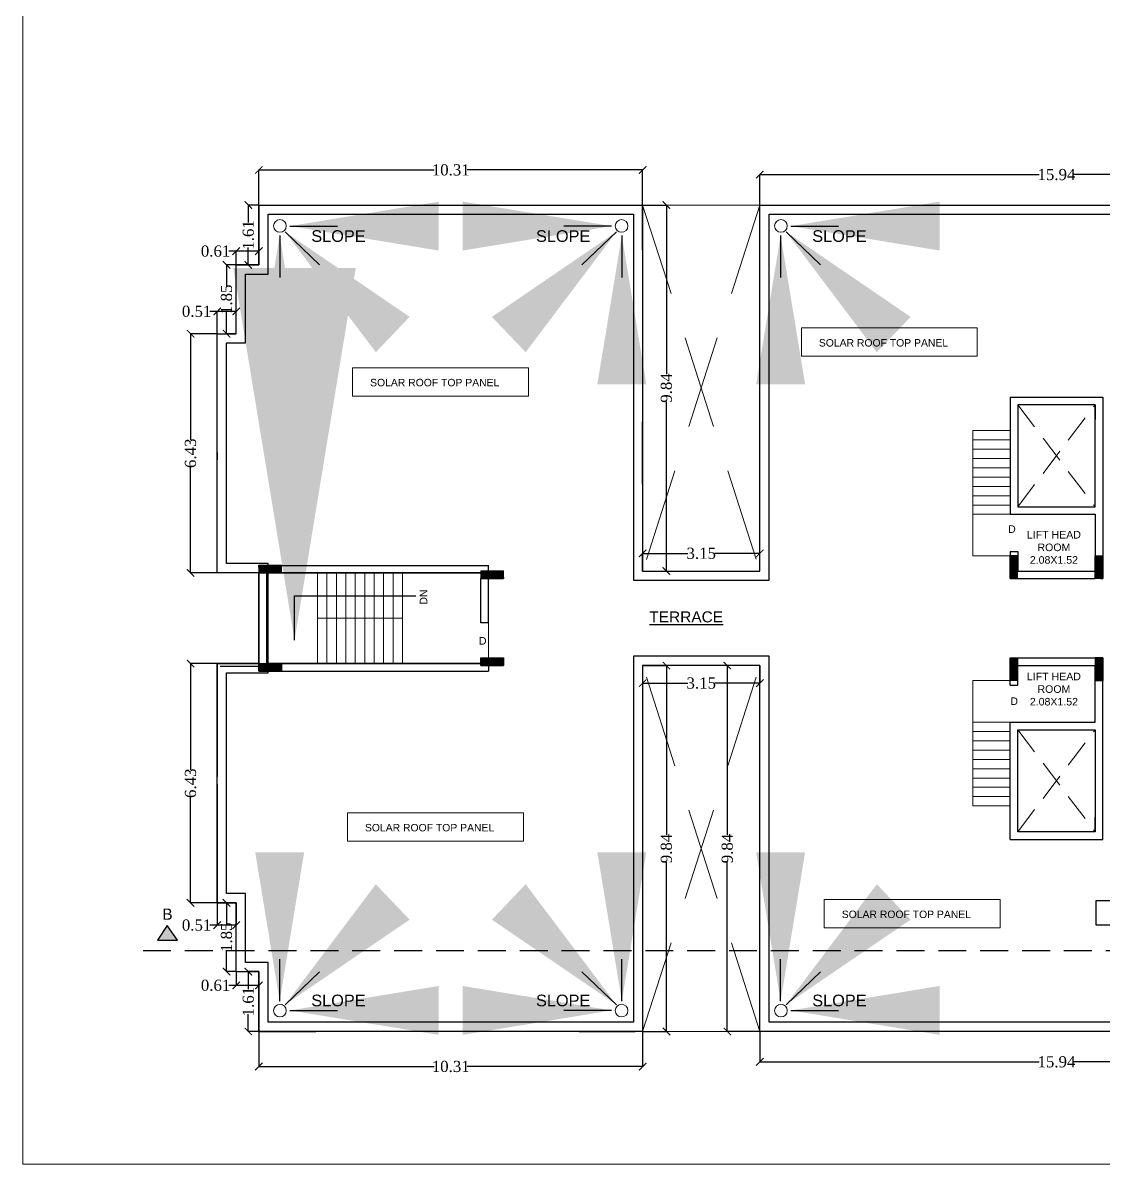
# Model space of a CAD drawing. Header units: metres. Extents: x 0 to 63445, y 32361 to 32804.
# Drawn here: x 63164.55 to 63193.59, y 32720.57 to 32751.26 of the extents above; entities that cross this region are included whole.
import ezdxf

# ---------------------------------------------------------------- set-up
doc = ezdxf.new("R2010")
doc.units = ezdxf.units.M
doc.header["$MEASUREMENT"] = 0
doc.header["$PDMODE"] = 34
doc.header["$PDSIZE"] = -10
doc.linetypes.add('CONTINULUS', pattern=[0])
doc.linetypes.add('DASHED2', pattern=[0.375, 0.25, -0.125])
doc.layers.get('0').update_dxf_attribs({"lineweight": 25})
for name, color, linetype, lineweight in [('BLK_1_FLR_7_ROOF_AREA', 7, 'Continuous', 0), ('colum', 1, 'Continuous', 30), ('COLUMN', 1, 'Continuous', 30), ('elev', 252, 'Continuous', 20), ('ELEVATION', 142, 'Continuous', 9), ('hatch', 251, 'Continuous', 20), ('STEPS', 114, 'Continuous', 20), ('TEXT-2', 65, 'Continuous', 18), ('wall', 7, 'Continuous', 30), ('window', 154, 'Continuous', 9)]:
    doc.layers.add(name, color=color, linetype=linetype, lineweight=lineweight)
doc.layers.add('text', color=65, linetype='Continuous')
doc.styles.add('8IN', font='arial.ttf', dxfattribs={"height": 8})
doc.styles.add('AutoDCRFont', font='arial.ttf')
doc.styles.add('small int', font='arial.ttf', dxfattribs={"height": 18})
doc.styles.get("Standard").update_dxf_attribs({"font": 'arial.ttf', "height": 0.4})
doc.styles.add('TNR', font='times.ttf', dxfattribs={"height": 0.5})
doc.dimstyles.new('ARCHANA', dxfattribs={"dimscale": 0, "dimtxt": 0.5, "dimasz": 0.5, "dimexe": 0, "dimexo": 0, "dimgap": 0, "dimtad": 0, "dimzin": 0, "dimdsep": 46, "dimtxsty": 'TNR', "dimblk": 'ARCHTICK', "dimcen": 0.09, "dimclrd": 36, "dimclre": 36, "dimclrt": 7, "dimadec": 0, "dimazin": 0, "dimtfac": 1, "dimtofl": 0, "dimtmove": 0, "dimatfit": 3, "dimldrblk": 'ARCHTICK', "dimfxl": 1, "dimfrac": 2, "dimtolj": 1, "dimtzin": 0, "dimlwd": -1, "dimlwe": -1, "dimarcsym": 0})
doc.dimstyles.new('interior', dxfattribs={"dimtxt": 7, "dimasz": 4, "dimexe": 0.18, "dimexo": 0.0625, "dimgap": 0.09, "dimtad": 0, "dimdec": 0, "dimzin": 0, "dimdsep": 46, "dimlunit": 3, "dimtxsty": 'Standard', "dimblk": 'OPEN90', "dimcen": 0.09, "dimse1": 1, "dimse2": 1, "dimadec": 0, "dimazin": 0, "dimtfac": 1, "dimtdec": 0, "dimtofl": 0, "dimtmove": 0, "dimatfit": 3, "dimfxl": 1, "dimtolj": 1, "dimtzin": 0, "dimarcsym": 0})
doc.dimstyles.new('STD', dxfattribs={"dimtxt": 10, "dimasz": 10, "dimexe": 0, "dimexo": 0, "dimgap": 0.09, "dimtad": 0, "dimdec": 0, "dimzin": 0, "dimdsep": 46, "dimlunit": 4, "dimtxsty": 'small int', "dimcen": 0.09, "dimclrd": 75, "dimclre": 75, "dimadec": 0, "dimazin": 0, "dimtfac": 1, "dimtdec": 0, "dimtofl": 0, "dimtmove": 0, "dimatfit": 3, "dimfxl": 1, "dimtolj": 1, "dimtzin": 0, "dimarcsym": 0})

# ---------------------------------------------------------------- blocks, each defined once
blk = doc.blocks.new('A$C7D115503')
at = {"layer": 'COLUMN', "ltscale": 3}
h = blk.add_hatch(dxfattribs=at)
h.set_pattern_fill('ANSI31', color=256, style=0)
h.paths.add_polyline_path([(-14.4, -11.6), (-6.4, -11.6), (-6.4, 12.4), (-14.4, 12.4)])
at = {"layer": 'COLUMN', "ltscale": 0.05}
for p, q in [((-14.4, 12.4), (-6.4, 12.4)), ((-14.4, 12.4), (-14.4, -11.6)), ((-6.4, 12.4), (-6.4, -11.6)), ((-6.4, -11.6), (-14.4, -11.6))]:
    blk.add_line(p, q, dxfattribs=at)
blk = doc.blocks.new('_ArchTick')
at = {"color": 0, "linetype": 'ByBlock', "const_width": 0.15}
blk.add_lwpolyline([(-0.5, -0.5), (0.5, 0.5)], dxfattribs=at)
blk = doc.blocks.new('*D276')
at = {"layer": 'Defpoints', "color": 0, "ltscale": 0.5, "transparency": 16777216}
for p in [(63169.062, 32742.899), (63169.778, 32742.899), (63169.778, 32736.469)]:
    blk.add_point(p, dxfattribs=at)
at = {"layer": 'wall', "color": 36, "ltscale": 0.5, "transparency": 16777216}
for p, q in [((63169.778, 32742.899), (63169.062, 32742.899)), ((63169.062, 32742.899), (63169.062, 32740.044)), ((63169.062, 32736.469), (63169.062, 32739.324)), ((63169.778, 32736.469), (63169.062, 32736.469))]:
    blk.add_line(p, q, dxfattribs=at)
at = {"layer": 'wall', "color": 36, "ltscale": 0.5, "transparency": 16777216, "xscale": 0.2, "yscale": 0.2, "zscale": 0.2}
for p, rotation in [((63169.062, 32742.899), 90), ((63169.062, 32736.469), 270)]:
    blk.add_blockref('_ArchTick', p, dxfattribs=dict(at, rotation=rotation))
at = {"layer": 'wall', "color": 7, "ltscale": 0.5, "transparency": 16777216, "insert": (63169.062, 32739.684), "char_height": 0.5, "attachment_point": 5, "rotation": 90, "style": 'TNR'}
blk.add_mtext('\\A1;{\\H0.6x;6.43}', dxfattribs=at)
blk = doc.blocks.new('*D277')
at = {"layer": 'Defpoints', "color": 0, "ltscale": 0.5, "transparency": 16777216}
for p in [(63169.778, 32743.499), (63169.778, 32742.899), (63170.288, 32742.899)]:
    blk.add_point(p, dxfattribs=at)
at = {"layer": 'wall', "color": 36, "ltscale": 0.5, "transparency": 16777216}
for p, q in [((63169.778, 32743.499), (63169.578, 32743.499)), ((63169.778, 32742.899), (63169.778, 32743.499)), ((63170.288, 32743.499), (63169.778, 32743.499)), ((63170.288, 32742.899), (63170.288, 32743.499))]:
    blk.add_line(p, q, dxfattribs=at)
at = {"layer": 'wall', "color": 36, "ltscale": 0.5, "transparency": 16777216, "xscale": 0.2, "yscale": 0.2, "zscale": 0.2, "rotation": 180}
blk.add_blockref('_ArchTick', (63169.778, 32743.499), dxfattribs=at)
at = {"layer": 'wall', "color": 36, "ltscale": 0.5, "transparency": 16777216, "xscale": 0.2, "yscale": 0.2, "zscale": 0.2}
blk.add_blockref('_ArchTick', (63170.288, 32743.499), dxfattribs=at)
at = {"layer": 'wall', "color": 7, "ltscale": 0.5, "transparency": 16777216, "insert": (63169.225, 32743.499), "char_height": 0.5, "attachment_point": 5, "style": 'TNR'}
blk.add_mtext('\\A1;{\\H0.6x;0.51}', dxfattribs=at)
blk = doc.blocks.new('*D278')
at = {"layer": 'Defpoints', "color": 0, "ltscale": 0.5, "transparency": 16777216}
for p in [(63170.029, 32744.749), (63170.288, 32744.749), (63170.288, 32742.899)]:
    blk.add_point(p, dxfattribs=at)
at = {"layer": 'wall', "color": 36, "ltscale": 0.5, "transparency": 16777216}
for p, q in [((63170.288, 32744.749), (63170.029, 32744.749)), ((63170.029, 32744.749), (63170.029, 32744.171)), ((63170.029, 32742.899), (63170.029, 32743.477)), ((63170.288, 32742.899), (63170.029, 32742.899))]:
    blk.add_line(p, q, dxfattribs=at)
at = {"layer": 'wall', "color": 36, "ltscale": 0.5, "transparency": 16777216, "xscale": 0.2, "yscale": 0.2, "zscale": 0.2}
for p, rotation in [((63170.029, 32744.749), 90), ((63170.029, 32742.899), 270)]:
    blk.add_blockref('_ArchTick', p, dxfattribs=dict(at, rotation=rotation))
at = {"layer": 'wall', "color": 7, "ltscale": 0.5, "transparency": 16777216, "insert": (63170.029, 32743.824), "char_height": 0.5, "attachment_point": 5, "rotation": 90, "style": 'TNR'}
blk.add_mtext('\\A1;{\\H0.6x;1.85}', dxfattribs=at)
blk = doc.blocks.new('*D279')
at = {"layer": 'Defpoints', "color": 0, "ltscale": 0.5, "transparency": 16777216}
for p in [(63170.897, 32745.118), (63170.288, 32744.749), (63170.897, 32744.749)]:
    blk.add_point(p, dxfattribs=at)
at = {"layer": 'wall', "color": 36, "ltscale": 0.5, "transparency": 16777216}
for p, q in [((63170.288, 32745.118), (63170.088, 32745.118)), ((63170.288, 32744.749), (63170.288, 32745.118)), ((63170.897, 32745.118), (63170.288, 32745.118)), ((63170.897, 32744.749), (63170.897, 32745.118))]:
    blk.add_line(p, q, dxfattribs=at)
at = {"layer": 'wall', "color": 36, "ltscale": 0.5, "transparency": 16777216, "xscale": 0.2, "yscale": 0.2, "zscale": 0.2, "rotation": 180}
blk.add_blockref('_ArchTick', (63170.288, 32745.118), dxfattribs=at)
at = {"layer": 'wall', "color": 36, "ltscale": 0.5, "transparency": 16777216, "xscale": 0.2, "yscale": 0.2, "zscale": 0.2}
blk.add_blockref('_ArchTick', (63170.897, 32745.118), dxfattribs=at)
at = {"layer": 'wall', "color": 7, "ltscale": 0.5, "transparency": 16777216, "insert": (63169.735, 32745.118), "char_height": 0.5, "attachment_point": 5, "style": 'TNR'}
blk.add_mtext('\\A1;{\\H0.6x;0.61}', dxfattribs=at)
blk = doc.blocks.new('*D275')
at = {"layer": 'Defpoints', "color": 0, "ltscale": 0.5, "transparency": 16777216}
for p in [(63170.614, 32746.358), (63170.897, 32746.358), (63170.897, 32744.749)]:
    blk.add_point(p, dxfattribs=at)
at = {"layer": 'wall', "color": 36, "ltscale": 0.5, "transparency": 16777216}
for p, q in [((63170.897, 32746.358), (63170.614, 32746.358)), ((63170.614, 32746.358), (63170.614, 32745.888)), ((63170.614, 32744.749), (63170.614, 32745.219)), ((63170.897, 32744.749), (63170.614, 32744.749))]:
    blk.add_line(p, q, dxfattribs=at)
at = {"layer": 'wall', "color": 36, "ltscale": 0.5, "transparency": 16777216, "xscale": 0.2, "yscale": 0.2, "zscale": 0.2}
for p, rotation in [((63170.614, 32746.358), 90), ((63170.614, 32744.749), 270)]:
    blk.add_blockref('_ArchTick', p, dxfattribs=dict(at, rotation=rotation))
at = {"layer": 'wall', "color": 7, "ltscale": 0.5, "transparency": 16777216, "insert": (63170.614, 32745.554), "char_height": 0.5, "attachment_point": 5, "rotation": 90, "style": 'TNR'}
blk.add_mtext('\\A1;{\\H0.6x;1.61}', dxfattribs=at)
blk = doc.blocks.new('*D280')
at = {"layer": 'Defpoints', "color": 0, "ltscale": 0.5, "transparency": 16777216}
for p in [(63181.212, 32747.3), (63170.897, 32746.358), (63181.212, 32746.358)]:
    blk.add_point(p, dxfattribs=at)
at = {"layer": 'wall', "color": 36, "ltscale": 0.5, "transparency": 16777216}
for p, q in [((63170.897, 32746.358), (63170.897, 32747.3)), ((63170.897, 32747.3), (63175.609, 32747.3)), ((63181.212, 32747.3), (63176.5, 32747.3)), ((63181.212, 32746.358), (63181.212, 32747.3))]:
    blk.add_line(p, q, dxfattribs=at)
at = {"layer": 'wall', "color": 36, "ltscale": 0.5, "transparency": 16777216, "xscale": 0.2, "yscale": 0.2, "zscale": 0.2, "rotation": 180}
blk.add_blockref('_ArchTick', (63170.897, 32747.3), dxfattribs=at)
at = {"layer": 'wall', "color": 36, "ltscale": 0.5, "transparency": 16777216, "xscale": 0.2, "yscale": 0.2, "zscale": 0.2}
blk.add_blockref('_ArchTick', (63181.212, 32747.3), dxfattribs=at)
at = {"layer": 'wall', "color": 7, "ltscale": 0.5, "transparency": 16777216, "insert": (63176.054, 32747.3), "char_height": 0.5, "attachment_point": 5, "style": 'TNR'}
blk.add_mtext('\\A1;{\\H0.6x;10.31}', dxfattribs=at)
blk = doc.blocks.new('*D281')
at = {"layer": 'Defpoints', "color": 0, "ltscale": 0.5, "transparency": 16777216}
for p in [(63181.212, 32746.358), (63181.212, 32736.52), (63181.85, 32736.52)]:
    blk.add_point(p, dxfattribs=at)
at = {"layer": 'wall', "color": 36, "ltscale": 0.5, "transparency": 16777216}
for p, q in [((63181.212, 32746.358), (63181.85, 32746.358)), ((63181.85, 32746.358), (63181.85, 32741.81)), ((63181.85, 32736.52), (63181.85, 32741.068)), ((63181.212, 32736.52), (63181.85, 32736.52))]:
    blk.add_line(p, q, dxfattribs=at)
at = {"layer": 'wall', "color": 36, "ltscale": 0.5, "transparency": 16777216, "xscale": 0.2, "yscale": 0.2, "zscale": 0.2}
for p, rotation in [((63181.85, 32746.358), 90), ((63181.85, 32736.52), 270)]:
    blk.add_blockref('_ArchTick', p, dxfattribs=dict(at, rotation=rotation))
at = {"layer": 'wall', "color": 7, "ltscale": 0.5, "transparency": 16777216, "insert": (63181.85, 32741.439), "char_height": 0.5, "attachment_point": 5, "rotation": 90, "style": 'TNR'}
blk.add_mtext('\\A1;{\\H0.6x;9.84}', dxfattribs=at)
blk = doc.blocks.new('*D282')
at = {"layer": 'Defpoints', "color": 0, "ltscale": 0.5, "transparency": 16777216}
for p in [(63184.36, 32736.994), (63181.212, 32736.52), (63184.36, 32736.52)]:
    blk.add_point(p, dxfattribs=at)
at = {"layer": 'wall', "color": 36, "ltscale": 0.5, "transparency": 16777216}
for p, q in [((63181.212, 32736.52), (63181.212, 32736.994)), ((63181.212, 32736.994), (63182.422, 32736.994)), ((63184.36, 32736.994), (63183.15, 32736.994)), ((63184.36, 32736.52), (63184.36, 32736.994))]:
    blk.add_line(p, q, dxfattribs=at)
at = {"layer": 'wall', "color": 36, "ltscale": 0.5, "transparency": 16777216, "xscale": 0.2, "yscale": 0.2, "zscale": 0.2, "rotation": 180}
blk.add_blockref('_ArchTick', (63181.212, 32736.994), dxfattribs=at)
at = {"layer": 'wall', "color": 36, "ltscale": 0.5, "transparency": 16777216, "xscale": 0.2, "yscale": 0.2, "zscale": 0.2}
blk.add_blockref('_ArchTick', (63184.36, 32736.994), dxfattribs=at)
at = {"layer": 'wall', "color": 7, "ltscale": 0.5, "transparency": 16777216, "insert": (63182.786, 32736.994), "char_height": 0.5, "attachment_point": 5, "style": 'TNR'}
blk.add_mtext('\\A1;{\\H0.6x;3.15}', dxfattribs=at)
blk = doc.blocks.new('*D263')
at = {"layer": 'Defpoints', "color": 0, "ltscale": 0.5, "transparency": 16777216}
for p in [(63169.778, 32734.03), (63169.062, 32727.6), (63169.778, 32727.6)]:
    blk.add_point(p, dxfattribs=at)
at = {"layer": 'wall', "color": 36, "ltscale": 0.5, "transparency": 16777216}
for p, q in [((63169.778, 32734.03), (63169.062, 32734.03)), ((63169.062, 32734.03), (63169.062, 32731.175)), ((63169.062, 32727.6), (63169.062, 32730.455)), ((63169.778, 32727.6), (63169.062, 32727.6))]:
    blk.add_line(p, q, dxfattribs=at)
at = {"layer": 'wall', "color": 36, "ltscale": 0.5, "transparency": 16777216, "xscale": 0.2, "yscale": 0.2, "zscale": 0.2}
for p, rotation in [((63169.062, 32734.03), 90), ((63169.062, 32727.6), 270)]:
    blk.add_blockref('_ArchTick', p, dxfattribs=dict(at, rotation=rotation))
at = {"layer": 'wall', "color": 7, "ltscale": 0.5, "transparency": 16777216, "insert": (63169.062, 32730.815), "char_height": 0.5, "attachment_point": 5, "rotation": 90, "style": 'TNR'}
blk.add_mtext('\\A1;{\\H0.6x;6.43}', dxfattribs=at)
blk = doc.blocks.new('*D264')
at = {"layer": 'Defpoints', "color": 0, "ltscale": 0.5, "transparency": 16777216}
for p in [(63169.778, 32727.6), (63170.288, 32727.6), (63169.778, 32727)]:
    blk.add_point(p, dxfattribs=at)
at = {"layer": 'wall', "color": 36, "ltscale": 0.5, "transparency": 16777216}
for p, q in [((63169.778, 32727.6), (63169.778, 32727)), ((63170.288, 32727.6), (63170.288, 32727)), ((63169.778, 32727), (63169.578, 32727)), ((63170.288, 32727), (63169.778, 32727))]:
    blk.add_line(p, q, dxfattribs=at)
at = {"layer": 'wall', "color": 36, "ltscale": 0.5, "transparency": 16777216, "xscale": 0.2, "yscale": 0.2, "zscale": 0.2, "rotation": 180}
blk.add_blockref('_ArchTick', (63169.778, 32727), dxfattribs=at)
at = {"layer": 'wall', "color": 36, "ltscale": 0.5, "transparency": 16777216, "xscale": 0.2, "yscale": 0.2, "zscale": 0.2}
blk.add_blockref('_ArchTick', (63170.288, 32727), dxfattribs=at)
at = {"layer": 'wall', "color": 7, "ltscale": 0.5, "transparency": 16777216, "insert": (63169.225, 32727), "char_height": 0.5, "attachment_point": 5, "style": 'TNR'}
blk.add_mtext('\\A1;{\\H0.6x;0.51}', dxfattribs=at)
blk = doc.blocks.new('*D265')
at = {"layer": 'Defpoints', "color": 0, "ltscale": 0.5, "transparency": 16777216}
for p in [(63170.288, 32727.6), (63170.029, 32725.75), (63170.288, 32725.75)]:
    blk.add_point(p, dxfattribs=at)
at = {"layer": 'wall', "color": 36, "ltscale": 0.5, "transparency": 16777216}
for p, q in [((63170.288, 32727.6), (63170.029, 32727.6)), ((63170.029, 32727.6), (63170.029, 32727.022)), ((63170.029, 32725.75), (63170.029, 32726.328)), ((63170.288, 32725.75), (63170.029, 32725.75))]:
    blk.add_line(p, q, dxfattribs=at)
at = {"layer": 'wall', "color": 36, "ltscale": 0.5, "transparency": 16777216, "xscale": 0.2, "yscale": 0.2, "zscale": 0.2}
for p, rotation in [((63170.029, 32727.6), 90), ((63170.029, 32725.75), 270)]:
    blk.add_blockref('_ArchTick', p, dxfattribs=dict(at, rotation=rotation))
at = {"layer": 'wall', "color": 7, "ltscale": 0.5, "transparency": 16777216, "insert": (63170.029, 32726.675), "char_height": 0.5, "attachment_point": 5, "rotation": 90, "style": 'TNR'}
blk.add_mtext('\\A1;{\\H0.6x;1.85}', dxfattribs=at)
blk = doc.blocks.new('*D266')
at = {"layer": 'Defpoints', "color": 0, "ltscale": 0.5, "transparency": 16777216}
for p in [(63170.288, 32725.75), (63170.897, 32725.75), (63170.897, 32725.381)]:
    blk.add_point(p, dxfattribs=at)
at = {"layer": 'wall', "color": 36, "ltscale": 0.5, "transparency": 16777216}
for p, q in [((63170.288, 32725.75), (63170.288, 32725.381)), ((63170.897, 32725.75), (63170.897, 32725.381)), ((63170.288, 32725.381), (63170.088, 32725.381)), ((63170.897, 32725.381), (63170.288, 32725.381))]:
    blk.add_line(p, q, dxfattribs=at)
at = {"layer": 'wall', "color": 36, "ltscale": 0.5, "transparency": 16777216, "xscale": 0.2, "yscale": 0.2, "zscale": 0.2, "rotation": 180}
blk.add_blockref('_ArchTick', (63170.288, 32725.381), dxfattribs=at)
at = {"layer": 'wall', "color": 36, "ltscale": 0.5, "transparency": 16777216, "xscale": 0.2, "yscale": 0.2, "zscale": 0.2}
blk.add_blockref('_ArchTick', (63170.897, 32725.381), dxfattribs=at)
at = {"layer": 'wall', "color": 7, "ltscale": 0.5, "transparency": 16777216, "insert": (63169.735, 32725.381), "char_height": 0.5, "attachment_point": 5, "style": 'TNR'}
blk.add_mtext('\\A1;{\\H0.6x;0.61}', dxfattribs=at)
blk = doc.blocks.new('*D267')
at = {"layer": 'Defpoints', "color": 0, "ltscale": 0.5, "transparency": 16777216}
for p in [(63170.897, 32725.75), (63170.614, 32724.141), (63170.897, 32724.141)]:
    blk.add_point(p, dxfattribs=at)
at = {"layer": 'wall', "color": 36, "ltscale": 0.5, "transparency": 16777216}
for p, q in [((63170.897, 32725.75), (63170.614, 32725.75)), ((63170.614, 32725.75), (63170.614, 32725.28)), ((63170.614, 32724.141), (63170.614, 32724.611)), ((63170.897, 32724.141), (63170.614, 32724.141))]:
    blk.add_line(p, q, dxfattribs=at)
at = {"layer": 'wall', "color": 36, "ltscale": 0.5, "transparency": 16777216, "xscale": 0.2, "yscale": 0.2, "zscale": 0.2}
for p, rotation in [((63170.614, 32725.75), 90), ((63170.614, 32724.141), 270)]:
    blk.add_blockref('_ArchTick', p, dxfattribs=dict(at, rotation=rotation))
at = {"layer": 'wall', "color": 7, "ltscale": 0.5, "transparency": 16777216, "insert": (63170.614, 32724.945), "char_height": 0.5, "attachment_point": 5, "rotation": 90, "style": 'TNR'}
blk.add_mtext('\\A1;{\\H0.6x;1.61}', dxfattribs=at)
blk = doc.blocks.new('*D268')
at = {"layer": 'Defpoints', "color": 0, "ltscale": 0.5, "transparency": 16777216}
for p in [(63170.897, 32724.141), (63181.212, 32724.141), (63181.212, 32723.199)]:
    blk.add_point(p, dxfattribs=at)
at = {"layer": 'wall', "color": 36, "ltscale": 0.5, "transparency": 16777216}
for p, q in [((63170.897, 32724.141), (63170.897, 32723.199)), ((63181.212, 32724.141), (63181.212, 32723.199)), ((63170.897, 32723.199), (63175.609, 32723.199)), ((63181.212, 32723.199), (63176.5, 32723.199))]:
    blk.add_line(p, q, dxfattribs=at)
at = {"layer": 'wall', "color": 36, "ltscale": 0.5, "transparency": 16777216, "xscale": 0.2, "yscale": 0.2, "zscale": 0.2, "rotation": 180}
blk.add_blockref('_ArchTick', (63170.897, 32723.199), dxfattribs=at)
at = {"layer": 'wall', "color": 36, "ltscale": 0.5, "transparency": 16777216, "xscale": 0.2, "yscale": 0.2, "zscale": 0.2}
blk.add_blockref('_ArchTick', (63181.212, 32723.199), dxfattribs=at)
at = {"layer": 'wall', "color": 7, "ltscale": 0.5, "transparency": 16777216, "insert": (63176.054, 32723.199), "char_height": 0.5, "attachment_point": 5, "style": 'TNR'}
blk.add_mtext('\\A1;{\\H0.6x;10.31}', dxfattribs=at)
blk = doc.blocks.new('*D269')
at = {"layer": 'Defpoints', "color": 0, "ltscale": 0.5, "transparency": 16777216}
for p in [(63181.212, 32733.979), (63181.85, 32733.979), (63181.212, 32724.141)]:
    blk.add_point(p, dxfattribs=at)
at = {"layer": 'wall', "color": 36, "ltscale": 0.5, "transparency": 16777216}
for p, q in [((63181.212, 32733.979), (63181.85, 32733.979)), ((63181.85, 32733.979), (63181.85, 32729.431)), ((63181.85, 32724.141), (63181.85, 32728.689)), ((63181.212, 32724.141), (63181.85, 32724.141))]:
    blk.add_line(p, q, dxfattribs=at)
at = {"layer": 'wall', "color": 36, "ltscale": 0.5, "transparency": 16777216, "xscale": 0.2, "yscale": 0.2, "zscale": 0.2}
for p, rotation in [((63181.85, 32733.979), 90), ((63181.85, 32724.141), 270)]:
    blk.add_blockref('_ArchTick', p, dxfattribs=dict(at, rotation=rotation))
at = {"layer": 'wall', "color": 7, "ltscale": 0.5, "transparency": 16777216, "insert": (63181.85, 32729.06), "char_height": 0.5, "attachment_point": 5, "rotation": 90, "style": 'TNR'}
blk.add_mtext('\\A1;{\\H0.6x;9.84}', dxfattribs=at)
blk = doc.blocks.new('*D270')
at = {"layer": 'Defpoints', "color": 0, "ltscale": 0.5, "transparency": 16777216}
for p in [(63181.212, 32733.979), (63184.36, 32733.979), (63184.36, 32733.505)]:
    blk.add_point(p, dxfattribs=at)
at = {"layer": 'wall', "color": 36, "ltscale": 0.5, "transparency": 16777216}
for p, q in [((63181.212, 32733.979), (63181.212, 32733.505)), ((63184.36, 32733.979), (63184.36, 32733.505)), ((63181.212, 32733.505), (63182.422, 32733.505)), ((63184.36, 32733.505), (63183.15, 32733.505))]:
    blk.add_line(p, q, dxfattribs=at)
at = {"layer": 'wall', "color": 36, "ltscale": 0.5, "transparency": 16777216, "xscale": 0.2, "yscale": 0.2, "zscale": 0.2, "rotation": 180}
blk.add_blockref('_ArchTick', (63181.212, 32733.505), dxfattribs=at)
at = {"layer": 'wall', "color": 36, "ltscale": 0.5, "transparency": 16777216, "xscale": 0.2, "yscale": 0.2, "zscale": 0.2}
blk.add_blockref('_ArchTick', (63184.36, 32733.505), dxfattribs=at)
at = {"layer": 'wall', "color": 7, "ltscale": 0.5, "transparency": 16777216, "insert": (63182.786, 32733.505), "char_height": 0.5, "attachment_point": 5, "style": 'TNR'}
blk.add_mtext('\\A1;{\\H0.6x;3.15}', dxfattribs=at)
blk = doc.blocks.new('*D271')
at = {"layer": 'Defpoints', "color": 0, "ltscale": 0.5, "transparency": 16777216}
for p in [(63184.36, 32733.979), (63183.487, 32724.141), (63184.36, 32724.141)]:
    blk.add_point(p, dxfattribs=at)
at = {"layer": 'wall', "color": 36, "ltscale": 0.5, "transparency": 16777216}
for p, q in [((63184.36, 32733.979), (63183.487, 32733.979)), ((63183.487, 32733.979), (63183.487, 32729.431)), ((63183.487, 32724.141), (63183.487, 32728.689)), ((63184.36, 32724.141), (63183.487, 32724.141))]:
    blk.add_line(p, q, dxfattribs=at)
at = {"layer": 'wall', "color": 36, "ltscale": 0.5, "transparency": 16777216, "xscale": 0.2, "yscale": 0.2, "zscale": 0.2}
for p, rotation in [((63183.487, 32733.979), 90), ((63183.487, 32724.141), 270)]:
    blk.add_blockref('_ArchTick', p, dxfattribs=dict(at, rotation=rotation))
at = {"layer": 'wall', "color": 7, "ltscale": 0.5, "transparency": 16777216, "insert": (63183.487, 32729.06), "char_height": 0.5, "attachment_point": 5, "rotation": 90, "style": 'TNR'}
blk.add_mtext('\\A1;{\\H0.6x;9.84}', dxfattribs=at)
blk = doc.blocks.new('*D274')
at = {"layer": 'Defpoints', "color": 0, "ltscale": 0.5, "transparency": 16777216}
for p in [(63184.36, 32747.175), (63184.36, 32746.357), (63200.304, 32746.357)]:
    blk.add_point(p, dxfattribs=at)
at = {"layer": 'wall', "color": 36, "ltscale": 0.5, "transparency": 16777216}
for p, q in [((63184.36, 32746.357), (63184.36, 32747.175)), ((63184.36, 32747.175), (63191.867, 32747.175)), ((63200.304, 32747.175), (63192.797, 32747.175)), ((63200.304, 32746.357), (63200.304, 32747.175))]:
    blk.add_line(p, q, dxfattribs=at)
at = {"layer": 'wall', "color": 36, "ltscale": 0.5, "transparency": 16777216, "xscale": 0.2, "yscale": 0.2, "zscale": 0.2, "rotation": 180}
blk.add_blockref('_ArchTick', (63184.36, 32747.175), dxfattribs=at)
at = {"layer": 'wall', "color": 36, "ltscale": 0.5, "transparency": 16777216, "xscale": 0.2, "yscale": 0.2, "zscale": 0.2}
blk.add_blockref('_ArchTick', (63200.304, 32747.175), dxfattribs=at)
at = {"layer": 'wall', "color": 7, "ltscale": 0.5, "transparency": 16777216, "insert": (63192.332, 32747.175), "char_height": 0.5, "attachment_point": 5, "style": 'TNR'}
blk.add_mtext('\\A1;{\\H0.6x;15.94}', dxfattribs=at)
blk = doc.blocks.new('*D302')
at = {"layer": 'Defpoints', "color": 0, "ltscale": 0.5, "transparency": 16777216}
for p in [(63184.36, 32724.142), (63200.304, 32724.142), (63184.36, 32723.324)]:
    blk.add_point(p, dxfattribs=at)
at = {"layer": 'wall', "color": 36, "ltscale": 0.5, "transparency": 16777216}
for p, q in [((63184.36, 32724.142), (63184.36, 32723.324)), ((63200.304, 32724.142), (63200.304, 32723.324)), ((63184.36, 32723.324), (63191.867, 32723.324)), ((63200.304, 32723.324), (63192.797, 32723.324))]:
    blk.add_line(p, q, dxfattribs=at)
at = {"layer": 'wall', "color": 36, "ltscale": 0.5, "transparency": 16777216, "xscale": 0.2, "yscale": 0.2, "zscale": 0.2, "rotation": 180}
blk.add_blockref('_ArchTick', (63184.36, 32723.324), dxfattribs=at)
at = {"layer": 'wall', "color": 36, "ltscale": 0.5, "transparency": 16777216, "xscale": 0.2, "yscale": 0.2, "zscale": 0.2}
blk.add_blockref('_ArchTick', (63200.304, 32723.324), dxfattribs=at)
at = {"layer": 'wall', "color": 7, "ltscale": 0.5, "transparency": 16777216, "insert": (63192.332, 32723.324), "char_height": 0.5, "attachment_point": 5, "style": 'TNR'}
blk.add_mtext('\\A1;{\\H0.6x;15.94}', dxfattribs=at)
blk = doc.blocks.new('_Open90')
at = {"color": 0, "linetype": 'ByBlock', "lineweight": -2}
for p, q in [((-0.5, 0.5), (0, 0)), ((0, 0), (-1, 0)), ((0, 0), (-0.5, -0.5))]:
    blk.add_line(p, q, dxfattribs=at)

msp = doc.modelspace()

# ---------------------------------------------------------------- hatches: boundary and pattern name
at = {"layer": 'wall', "ltscale": 3}
msp.add_hatch(color=252, dxfattribs=at).paths.add_polyline_path([(63168.1736, 32726.5982), (63168.7154, 32726.5982), (63168.4355, 32726.9873)])

# ---------------------------------------------------------------- linework, layer by layer
at = {"lineweight": 20}
for points in [[(63185.4787, 32743.0543), (63190.2051, 32743.0543), (63190.2051, 32742.2916), (63185.4787, 32742.2916)], [(63173.4183, 32741.9853), (63178.1447, 32741.9853), (63178.1447, 32741.2226), (63173.4183, 32741.2226)], [(63173.2802, 32730.021), (63178.0066, 32730.021), (63178.0066, 32729.2583), (63173.2802, 32729.2583)], [(63186.0939, 32727.6911), (63190.8203, 32727.6911), (63190.8203, 32726.9284), (63186.0939, 32726.9284)]]:
    msp.add_lwpolyline(points, close=True, dxfattribs=at)
for centre in [(63171.4648, 32745.795), (63180.644, 32745.795), (63184.9277, 32745.795), (63171.4648, 32724.704), (63180.644, 32724.704), (63184.9277, 32724.704)]:
    msp.add_circle(centre, 0.1703, dxfattribs=at)
at = {"layer": 'BLK_1_FLR_7_ROOF_AREA', "linetype": 'CONTINULUS', "ltscale": 0.05}
msp.add_lwpolyline([(63233.1569, 32746.3583), (63170.8973, 32746.3583), (63170.8973, 32744.7494), (63170.2876, 32744.7494), (63170.2876, 32742.8994), (63169.778, 32742.8994), (63169.778, 32742.8994), (63169.778, 32736.4688), (63170.8973, 32736.4688), (63170.8973, 32734.0303), (63169.778, 32734.0303), (63169.778, 32727.5996), (63170.2876, 32727.5996), (63170.2876, 32725.7497), (63170.8973, 32725.7497), (63170.8973, 32724.1408), (63233.1569, 32724.1408)], dxfattribs=at)
at = {"layer": 'colum', "linetype": 'DASHED2', "ltscale": 3}
msp.add_lwpolyline([(63167.7841, 32726.3165), (63236.3738, 32726.3165)], dxfattribs=at)
at = {"layer": 'elev', "linetype": 'DASHED2', "ltscale": 3}
for p, q in [((63191.2907, 32740.9901), (63193.3736, 32738.2468)), ((63191.2907, 32738.2468), (63193.3736, 32740.9901)), ((63191.2907, 32729.509), (63193.3736, 32732.2522)), ((63191.2907, 32732.2522), (63193.3736, 32729.509))]:
    msp.add_line(p, q, dxfattribs=at)
at = {"layer": 'ELEVATION', "ltscale": 20}
msp.add_lwpolyline([(63164.5545, 32720.575), (63295.8612, 32720.575), (63295.8612, 32804.4763), (63164.5545, 32804.4763)], close=True, dxfattribs=at)
at = {"layer": 'hatch', "linetype": 'DASHED2', "ltscale": 10}
for p, q in [((63181.2116, 32746.3583), (63184.3601, 32736.5196)), ((63184.3601, 32746.3572), (63181.2116, 32736.5196)), ((63181.2116, 32724.1408), (63184.3601, 32733.9795)), ((63184.3601, 32724.1419), (63181.2116, 32733.9795))]:
    msp.add_line(p, q, dxfattribs=at)
at = {"layer": 'STEPS'}
for p, q in [((63191.0875, 32740.2936), (63190.0875, 32740.2936)), ((63190.0875, 32736.926), (63190.0875, 32740.2936)), ((63191.0875, 32740.0436), (63190.0875, 32740.0436)), ((63191.0875, 32739.7936), (63190.0875, 32739.7936)), ((63191.0875, 32739.5436), (63190.0875, 32739.5436)), ((63191.0875, 32739.2936), (63190.0875, 32739.2936)), ((63191.0875, 32739.0436), (63190.0875, 32739.0436)), ((63191.0875, 32738.7936), (63190.0875, 32738.7936)), ((63191.0875, 32738.5436), (63190.0875, 32738.5436)), ((63191.0875, 32738.2936), (63190.0875, 32738.2936)), ((63191.0875, 32738.0436), (63190.0875, 32738.0436)), ((63191.0875, 32736.926), (63190.0875, 32736.926)), ((63172.4721, 32736.4688), (63172.4721, 32734.0303)), ((63172.7261, 32736.4688), (63172.7261, 32734.0303)), ((63172.9801, 32736.4688), (63172.9801, 32734.0303)), ((63173.2341, 32736.4688), (63173.2341, 32734.0303)), ((63173.4881, 32736.4688), (63173.4881, 32734.0303)), ((63173.7421, 32736.4688), (63173.7421, 32734.0303)), ((63173.9962, 32736.4688), (63173.9962, 32734.0303)), ((63174.2502, 32736.4688), (63174.2502, 32734.0303)), ((63174.5042, 32736.4688), (63174.5042, 32734.0303)), ((63174.7582, 32736.4688), (63174.7582, 32734.0303)), ((63172.4721, 32735.2495), (63174.7582, 32735.2495)), ((63191.0875, 32733.5731), (63190.0875, 32733.5731)), ((63190.0875, 32733.5731), (63190.0875, 32730.2054)), ((63191.0875, 32732.4554), (63190.0875, 32732.4554)), ((63191.0875, 32732.2054), (63190.0875, 32732.2054)), ((63191.0875, 32731.9554), (63190.0875, 32731.9554)), ((63191.0875, 32731.7054), (63190.0875, 32731.7054)), ((63191.0875, 32731.4554), (63190.0875, 32731.4554)), ((63191.0875, 32731.2054), (63190.0875, 32731.2054)), ((63191.0875, 32730.9554), (63190.0875, 32730.9554)), ((63191.0875, 32730.7054), (63190.0875, 32730.7054)), ((63191.0875, 32730.4554), (63190.0875, 32730.4554)), ((63191.0875, 32730.2054), (63190.0875, 32730.2054))]:
    msp.add_line(p, q, dxfattribs=at)
at = {"layer": 'STEPS', "ltscale": 0.5}
msp.add_line((63177.0696, 32735.1304), (63177.0696, 32734.1825), dxfattribs=at)
at = {"layer": 'wall', "ltscale": 0.05}
for p, q in [((63170.8973, 32744.7494), (63170.8973, 32746.3583)), ((63170.8973, 32746.3583), (63172.4307, 32746.3583)), ((63170.8973, 32746.3583), (63170.8973, 32744.7494)), ((63179.5081, 32746.3583), (63181.0084, 32746.3583)), ((63181.2116, 32745.1553), (63181.2116, 32746.3583)), ((63170.8973, 32744.7494), (63170.2876, 32744.7494)), ((63169.778, 32739.7074), (63169.778, 32742.8994)), ((63169.778, 32742.8994), (63170.2876, 32742.8994)), ((63191.0875, 32741.1933), (63191.0875, 32738.0436)), ((63191.0875, 32741.1933), (63193.5768, 32741.1933)), ((63193.3736, 32740.9901), (63191.2907, 32740.9901)), ((63191.2907, 32740.9901), (63191.2907, 32740.592)), ((63193.3736, 32740.9901), (63193.3736, 32740.592)), ((63193.5768, 32741.1933), (63193.5768, 32736.3164)), ((63181.2116, 32738.8535), (63181.2116, 32740.5336)), ((63169.778, 32736.4688), (63169.778, 32739.5041)), ((63193.3736, 32738.0436), (63193.3736, 32736.5196)), ((63184.3601, 32736.5196), (63184.3601, 32737.4576)), ((63191.0875, 32737.0436), (63191.0875, 32736.3164)), ((63191.2907, 32737.0436), (63191.2907, 32736.5196)), ((63171.1005, 32736.672), (63177.0696, 32736.672)), ((63174.555, 32736.672), (63174.555, 32736.672)), ((63177.0696, 32736.4688), (63177.0696, 32736.672)), ((63177.0696, 32736.4688), (63171.1005, 32736.4688)), ((63171.1005, 32736.4688), (63177.0696, 32736.4688)), ((63169.778, 32734.0303), (63169.778, 32730.9949)), ((63177.0696, 32734.0303), (63171.1005, 32734.0303)), ((63171.1005, 32734.0303), (63177.0696, 32734.0303)), ((63177.0696, 32734.0303), (63177.0696, 32733.8271)), ((63191.0875, 32733.4554), (63191.0875, 32734.1827)), ((63191.2907, 32733.4554), (63191.2907, 32733.9795)), ((63193.3736, 32732.4554), (63193.3736, 32733.9795)), ((63193.5768, 32729.3058), (63193.5768, 32734.1827)), ((63171.1005, 32733.8271), (63177.0696, 32733.8271)), ((63174.555, 32733.8271), (63174.555, 32733.8271)), ((63181.2116, 32733.5731), (63181.2116, 32733.1696)), ((63191.0875, 32729.3058), (63191.0875, 32732.4554)), ((63169.778, 32730.7917), (63169.778, 32727.5996)), ((63191.2907, 32729.509), (63191.2907, 32729.9071)), ((63193.3736, 32729.509), (63193.3736, 32729.9071)), ((63191.0875, 32729.3058), (63193.5768, 32729.3058)), ((63193.3736, 32729.509), (63191.2907, 32729.509)), ((63169.778, 32727.5996), (63170.2876, 32727.5996)), ((63170.8973, 32725.7497), (63170.2876, 32725.7497)), ((63170.8973, 32725.7497), (63170.8973, 32724.1408)), ((63170.8973, 32724.1408), (63170.8973, 32725.7497)), ((63170.8973, 32724.1408), (63172.4307, 32724.1408)), ((63179.5081, 32724.1408), (63181.0084, 32724.1408))]:
    msp.add_line(p, q, dxfattribs=at)
at = {"layer": 'wall'}
for p, q in [((63169.778, 32739.7074), (63169.778, 32739.5041)), ((63191.2907, 32738.2468), (63193.3736, 32738.2468)), ((63191.0875, 32738.0436), (63193.3736, 32738.0436)), ((63191.0875, 32737.0436), (63191.2907, 32737.0436)), ((63170.8973, 32736.4688), (63169.778, 32736.4688)), ((63170.8973, 32736.4688), (63170.8973, 32734.0303)), ((63171.1005, 32736.4688), (63171.1005, 32734.0303)), ((63191.2907, 32736.5196), (63193.3736, 32736.5196)), ((63191.0875, 32736.3164), (63193.3736, 32736.3164)), ((63170.8973, 32734.0303), (63169.778, 32734.0303)), ((63170.8973, 32733.9541), (63169.8542, 32733.9541)), ((63191.0875, 32734.1827), (63193.3736, 32734.1827)), ((63191.2907, 32733.9795), (63193.3736, 32733.9795)), ((63191.0875, 32733.4554), (63191.2907, 32733.4554)), ((63191.0875, 32732.4554), (63193.3736, 32732.4554)), ((63191.2907, 32732.2522), (63193.3736, 32732.2522)), ((63169.778, 32730.7917), (63169.778, 32730.9949))]:
    msp.add_line(p, q, dxfattribs=at)
at = {"layer": 'wall', "ltscale": 0.5}
for p, q in [((63176.8664, 32735.1304), (63176.8664, 32736.3164)), ((63177.0696, 32735.1304), (63177.0696, 32736.3164)), ((63177.0696, 32735.1304), (63176.8664, 32735.1304)), ((63177.0696, 32734.1827), (63177.0696, 32734.1825))]:
    msp.add_line(p, q, dxfattribs=at)
at = {"layer": 'wall', "ltscale": 3}
for p, q in [((63168.4355, 32726.9873), (63168.1736, 32726.5982)), ((63168.7154, 32726.5982), (63168.4355, 32726.9873)), ((63168.1736, 32726.5982), (63168.7154, 32726.5982))]:
    msp.add_line(p, q, dxfattribs=at)
at = {"layer": 'wall', "ltscale": 0.5}
for points in [[(63200.3042, 32724.1408), (63184.3601, 32724.1408), (63184.3601, 32733.9795), (63181.2116, 32733.9795), (63181.2116, 32724.1408), (63170.8973, 32724.1408), (63170.8973, 32725.7497), (63170.2876, 32725.7497), (63170.2876, 32727.5996), (63169.778, 32727.5996), (63169.778, 32734.0303), (63170.8973, 32734.0303), (63170.8973, 32736.4688), (63169.778, 32736.4688), (63169.778, 32742.8994), (63170.2876, 32742.8994), (63170.2876, 32744.7494), (63170.8973, 32744.7494), (63170.8973, 32746.3583), (63181.2116, 32746.3583), (63181.2116, 32736.5196), (63184.3601, 32736.5196), (63184.3601, 32746.3583), (63200.3042, 32746.3583)], [(63200.0542, 32724.3908), (63184.6101, 32724.3908), (63184.6101, 32734.2295), (63180.9616, 32734.2295), (63180.9616, 32724.3908), (63171.1473, 32724.3908), (63171.1473, 32725.9997), (63170.5376, 32725.9997), (63170.5376, 32727.8496), (63170.028, 32727.8496), (63170.028, 32733.7803), (63171.1473, 32733.7803), (63171.1473, 32736.7188), (63170.028, 32736.7188), (63170.028, 32742.6494), (63170.5376, 32742.6494), (63170.5376, 32744.4994), (63171.1473, 32744.4994), (63171.1473, 32746.1083), (63180.9616, 32746.1083), (63180.9616, 32736.2696), (63184.6101, 32736.2696), (63184.6101, 32746.1083), (63200.0542, 32746.1083)]]:
    msp.add_lwpolyline(points, dxfattribs=at)
for points in [[(63191.2907, 32738.2468), (63193.3736, 32738.2468), (63193.3736, 32740.9901), (63191.2907, 32740.9901)], [(63191.2907, 32732.2522), (63193.3736, 32732.2522), (63193.3736, 32729.509), (63191.2907, 32729.509)]]:
    msp.add_lwpolyline(points, close=True, dxfattribs=at)
at = {"layer": 'wall'}
msp.add_lwpolyline([(63193.3986, 32727.6585), (63198.7075, 32727.6585), (63198.7075, 32727.0015), (63193.3986, 32727.0015)], close=True, dxfattribs=at)
at = {"layer": 'window'}
for p, q in [((63170.4899, 32744.7494), (63170.8973, 32744.7494)), ((63170.4899, 32725.7497), (63170.8973, 32725.7497))]:
    msp.add_line(p, q, dxfattribs=at)

# ---------------------------------------------------------------- block references
at = {"layer": 'COLUMN', "ltscale": 0.05, "yscale": 0.025400733691282, "zscale": 0.025400733691282}
for p, xscale, rotation in [((63171.2126, 32736.3071), -0.025400733691282, 90), ((63191.4523, 32736.6317), -0.025400733691282, 180), ((63193.212, 32736.6317), 0.025400733691282, 180), ((63177.1818, 32736.1547), -0.025400733691282, 90), ((63171.2126, 32734.1919), 0.025400733691282, 90), ((63177.1818, 32734.3443), 0.025400733691282, 90)]:
    msp.add_blockref('A$C7D115503', p, dxfattribs=dict(at, xscale=xscale, rotation=rotation))
for p, xscale in [((63191.4523, 32733.8674), 0.025400733691282), ((63193.212, 32733.8674), -0.025400733691282)]:
    msp.add_blockref('A$C7D115503', p, dxfattribs=dict(at, xscale=xscale))

# ---------------------------------------------------------------- texts
at = {"style": '8IN'}
for s, height, p in [('SLOPE', 0.31338, (63172.3067, 32745.3666)), ('SLOPE', 0.31338, (63178.346, 32745.3666)), ('SLOPE', 0.31338, (63185.7695, 32745.3666)), ('SOLAR ROOF TOP PANEL', 0.199781, (63185.9472, 32742.5544)), ('SOLAR ROOF TOP PANEL', 0.199781, (63173.8868, 32741.4854)), ('%%UTERRACE', 0.2967, (63181.392, 32735.139)), ('SOLAR ROOF TOP PANEL', 0.199781, (63173.7486, 32729.5211)), ('SOLAR ROOF TOP PANEL', 0.199781, (63186.5623, 32727.1911)), ('SLOPE', 0.31338, (63172.3067, 32724.8188)), ('SLOPE', 0.31338, (63178.346, 32724.8188)), ('SLOPE', 0.31338, (63185.7695, 32724.8188))]:
    msp.add_text(s, height=height, dxfattribs=at).set_placement(p)
at = {"layer": 'text'}
for s, insert, char_height, width, attachment_point in [('\\pxqc;D', (63191.4035, 32737.7474), 0.202, 0.535127, 3), ('\\pxqc;LIFT HEAD \\PROOM\\P2.08X1.52', (63189.4954, 32737.5965), 0.203206, 5.537709, 1), ('\\pxqc;D', (63173.9789, 32734.542), 0.20321, 5.867919, 7), ('\\pxqc;LIFT HEAD \\PROOM\\P2.08X1.52', (63189.4954, 32732.9026), 0.203206, 5.537709, 7), ('\\pxqc;D', (63191.4635, 32733.1217), 0.202, 0.535127, 3)]:
    msp.add_mtext(s, dxfattribs=dict(at, insert=insert, char_height=char_height, width=width, attachment_point=attachment_point))
at = {"layer": 'text', "insert": (63175.4249, 32738.6267), "char_height": 0.20321, "width": 5.613911, "attachment_point": 9, "rotation": 90}
msp.add_mtext('\\pxqc;DN', dxfattribs=at)
at = {"layer": 'TEXT-2', "insert": (63168.302, 32727.4461), "char_height": 0.3, "width": 0.271413, "attachment_point": 1, "style": 'AutoDCRFont'}
msp.add_mtext('B', dxfattribs=at)

# ---------------------------------------------------------------- dimensions: what is measured, and where the dimension line sits
at = {"layer": 'wall', "ltscale": 0.5}
for base, p1, p2, picture, middle in [((63181.2116, 32747.3), (63170.8973, 32746.3583), (63181.2116, 32746.3583), '*D280', (63176.0544, 32747.3)), ((63169.778, 32743.4993), (63170.2876, 32742.8994), (63169.778, 32742.8994), '*D277', (63169.2255, 32743.4993)), ((63184.3601, 32736.9937), (63181.2116, 32736.5196), (63184.3601, 32736.5196), '*D282', (63182.7858, 32736.9937)), ((63184.3601, 32733.5053), (63181.2116, 32733.9795), (63184.3601, 32733.9795), '*D270', (63182.7858, 32733.5053)), ((63169.778, 32726.9998), (63170.2876, 32727.5996), (63169.778, 32727.5996), '*D264', (63169.2255, 32726.9998)), ((63181.2116, 32723.1991), (63170.8973, 32724.1408), (63181.2116, 32724.1408), '*D268', (63176.0544, 32723.1991))]:
    dim = msp.add_linear_dim(base=base, p1=p1, p2=p2, text='{\\H0.6x;<>}', dimstyle='ARCHANA', override={"dimscale": 1, "dimtxt": 0.3, "dimasz": 0.2, "dimfxl": 6, "dimarcsym": 1}, dxfattribs=at)
    dim.commit()
    dim.dimension.update_dxf_attribs({"geometry": picture, "text_midpoint": middle})
for base, p1, p2, angle, picture, middle in [((63184.3601, 32747.1754), (63200.3042, 32746.3572), (63184.3601, 32746.3572), 180, '*D274', (63192.3322, 32747.1754)), ((63170.6142, 32746.3583), (63170.8973, 32744.7494), (63170.8973, 32746.3583), 90, '*D275', (63170.6142, 32745.5538)), ((63181.8503, 32736.5196), (63181.2116, 32746.3583), (63181.2116, 32736.5196), 90, '*D281', (63181.8503, 32741.4389)), ((63170.0289, 32744.7494), (63170.2876, 32742.8994), (63170.2876, 32744.7494), 90, '*D278', (63170.0289, 32743.8244)), ((63169.0621, 32742.8994), (63169.778, 32736.4688), (63169.778, 32742.8994), 90, '*D276', (63169.0621, 32739.6841)), ((63169.0621, 32727.5996), (63169.778, 32734.0303), (63169.778, 32727.5996), 270, '*D263', (63169.0621, 32730.815)), ((63181.8503, 32733.9795), (63181.2116, 32724.1408), (63181.2116, 32733.9795), 270, '*D269', (63181.8503, 32729.0601)), ((63183.4875, 32724.1408), (63184.3601, 32733.9795), (63184.3601, 32724.1408), 270, '*D271', (63183.4875, 32729.0601)), ((63170.0289, 32725.7497), (63170.2876, 32727.5996), (63170.2876, 32725.7497), 270, '*D265', (63170.0289, 32726.6747)), ((63170.6142, 32724.1408), (63170.8973, 32725.7497), (63170.8973, 32724.1408), 270, '*D267', (63170.6142, 32724.9452)), ((63184.3601, 32723.3237), (63200.3042, 32724.1419), (63184.3601, 32724.1419), 180, '*D302', (63192.3322, 32723.3237))]:
    dim = msp.add_linear_dim(base=base, p1=p1, p2=p2, angle=angle, text='{\\H0.6x;<>}', dimstyle='ARCHANA', override={"dimscale": 1, "dimtxt": 0.3, "dimasz": 0.2, "dimfxl": 6, "dimarcsym": 1}, dxfattribs=at)
    dim.commit()
    dim.dimension.update_dxf_attribs({"geometry": picture, "text_midpoint": middle})
for base, p1, p2, picture, middle in [((63170.8973, 32745.1178), (63170.2876, 32744.7494), (63170.8973, 32744.7494), '*D279', (63169.7351, 32745.1178)), ((63170.8973, 32725.3813), (63170.2876, 32725.7497), (63170.8973, 32725.7497), '*D266', (63169.7351, 32725.3813))]:
    dim = msp.add_linear_dim(base=base, p1=p1, p2=p2, text='{\\H0.6x;<>}', dimstyle='ARCHANA', override={"dimscale": 1, "dimtxt": 0.3, "dimasz": 0.2, "dimfxl": 6, "dimarcsym": 1}, dxfattribs=at)
    dim.commit()
    dim.dimension.update_dxf_attribs({"geometry": picture, "text_midpoint": middle, "dimtype": 160})

# ---------------------------------------------------------------- leaders
at = {"lineweight": 20}
for points in [[(63171.732, 32745.7912), (63173.0139, 32745.7912)], [(63180.3768, 32745.7912), (63179.095, 32745.7912)], [(63185.1949, 32745.7912), (63186.4767, 32745.7912)], [(63171.6019, 32745.6378), (63172.5291, 32744.7527)], [(63180.5069, 32745.6378), (63179.5798, 32744.7527)], [(63185.0648, 32745.6378), (63185.9919, 32744.7527)], [(63171.4571, 32745.5396), (63171.4571, 32744.4096)], [(63180.6518, 32745.5396), (63180.6518, 32744.4096)], [(63184.9199, 32745.5396), (63184.9199, 32744.4096)], [(63171.4571, 32724.9594), (63171.4571, 32726.0894)], [(63180.6518, 32724.9594), (63180.6518, 32726.0894)], [(63184.9199, 32724.9594), (63184.9199, 32726.0894)], [(63171.6019, 32724.8613), (63172.5291, 32725.7464)], [(63180.5069, 32724.8613), (63179.5798, 32725.7464)], [(63185.0648, 32724.8613), (63185.9919, 32725.7464)], [(63171.732, 32724.7079), (63173.0139, 32724.7079)], [(63180.3768, 32724.7079), (63179.095, 32724.7079)], [(63185.1949, 32724.7079), (63186.4767, 32724.7079)]]:
    msp.add_leader(points, dimstyle='interior', override={"dimgap": 0.09, "dimtad": 0, "dimfxl": 6}, dxfattribs=at)
at = {"layer": 'wall'}
msp.add_leader([(63171.8571, 32734.663), (63171.8571, 32735.8518), (63175.1201, 32735.8518)], dimstyle='STD', override={"dimgap": 0.09, "dimtad": 0, "dimfxl": 0.18, "dimfxlon": 1, "dimarcsym": 1}, dxfattribs=at)

doc.saveas('drawing.dxf')
